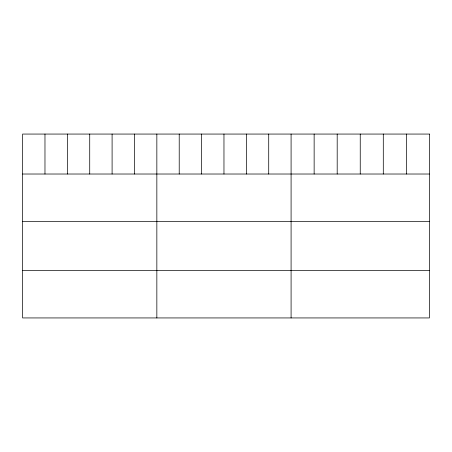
<?xml version="1.0" encoding="UTF-8"?>
<svg xmlns="http://www.w3.org/2000/svg" width="452" height="452" viewBox="0 0 452 452"><rect width="100%" height="100%" fill="white"/><g stroke="black" fill="none" stroke-linecap="round" stroke-linejoin="round"><path stroke-width="0.68" d="M22.6 174.02L429.4 174.02M22.6 221.514L429.4 221.514M22.6 270.443L429.4 270.443M406.348 134.063L406.348 174.02M383.296 134.063L383.296 174.02M360.244 134.063L360.244 174.02M337.192 134.063L337.192 174.02M314.14 134.063L314.14 174.02M291.088 134.063L291.088 317.937M268.714 134.063L268.714 174.02M246.34 134.063L246.34 174.02M223.966 134.063L223.966 174.02M201.592 134.063L201.592 174.02M179.218 134.063L179.218 174.02M156.844 134.063L156.844 317.937M134.47 134.063L134.47 174.02M112.096 134.063L112.096 174.02M89.722 134.063L89.722 174.02M67.348 134.063L67.348 174.02M44.974 134.063L44.974 174.02M429.4 134.063L22.6 134.063L22.6 317.937L429.4 317.937L429.4 134.063"/></g></svg>
